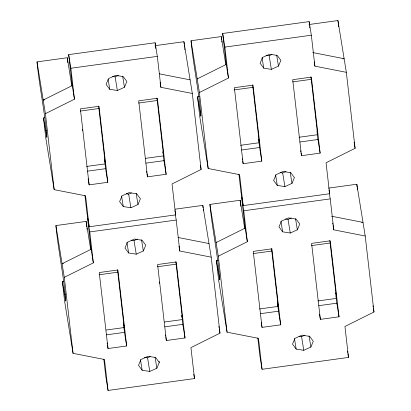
<?xml version="1.0" encoding="UTF-8"?>
<svg xmlns="http://www.w3.org/2000/svg" width="411" height="411" viewBox="0 0 411 411"><rect width="100%" height="100%" fill="white"/><g stroke="black" fill="none" stroke-linecap="round" stroke-linejoin="round"><path stroke-width="0.62" d="M124.451 87.276L126.876 81.512L123.213 76.58L115.609 75.372L108.519 78.599L106.089 84.368L109.752 89.295L117.356 90.502L124.451 87.276L122.648 76.143M137.978 204.539L140.408 198.77L136.745 193.838L129.141 192.631L122.046 195.857L119.622 201.626L123.279 206.558L130.883 207.766L137.978 204.539L136.175 193.401M143.336 250.962L145.761 245.192L142.098 240.26L134.495 239.053L127.405 242.279L124.975 248.049L128.638 252.981L136.241 254.188L143.336 250.962L141.533 239.824M278.453 66.125L280.883 60.355L277.22 55.423L269.616 54.216L262.521 57.442L260.096 63.212L263.754 68.144L271.363 69.351L278.453 66.125L276.649 54.987M159.288 362.451L155.63 357.524L148.027 356.316L140.932 359.543L138.507 365.307L142.165 370.239L149.768 371.446L156.863 368.22L159.288 362.451L159.088 361.212M291.985 183.383L294.41 177.614L290.747 172.687L283.143 171.479L276.053 174.701L273.623 180.47L277.286 185.402L284.89 186.609L291.985 183.383L290.181 172.245M297.338 229.806L299.768 224.036L296.105 219.104L288.501 217.902L281.407 221.123L278.982 226.893L282.64 231.825L290.248 233.032L297.338 229.806L295.535 218.667M310.87 347.064L313.295 341.3L309.632 336.368L302.028 335.16L294.939 338.387L292.509 344.151L296.172 349.083L303.775 350.29L310.87 347.064L309.067 335.926M84.923 195.472L86.962 213.155L89.166 226.769L175.62 214.891L172.05 183.943L201.092 169.476L192.322 93.482L160.901 87.317L157.326 56.369L155.122 42.754L68.673 54.632L72.244 85.58L43.201 100.048L44.46 99.878M89.166 226.769L85.596 195.821L54.175 189.656L45.405 113.662L74.448 99.19L70.877 68.247L68.673 54.632M197.203 78.897L226.25 64.424L222.68 33.476L309.129 21.603L311.333 35.212L314.903 66.161L346.329 72.326L355.094 148.32L326.051 162.787L329.622 193.735L243.173 205.613L240.969 191.999L238.93 174.315M243.173 205.613L239.603 174.665L208.177 168.5L199.407 92.506L228.454 78.039L224.884 47.09L222.68 33.476M175.107 209.194L202.823 205.387L211.208 257.163L219.977 333.157L190.935 347.624L194.506 378.572L108.052 390.45L104.481 359.502L73.06 353.337L64.291 277.343L93.333 262.876L89.762 231.927L87.558 218.313L91.129 249.261L62.087 263.734L63.345 263.559M216.088 242.577L245.136 228.105L241.565 197.157L243.769 210.771L247.34 241.719L218.292 256.187L227.062 332.186L258.488 338.345L262.059 369.294L348.507 357.421L344.937 326.473L373.979 312L365.215 236.006L356.825 184.231L328.481 188.125M112.619 76.487L115.152 76.893L118.425 75.403M265.989 55.233L269.154 55.737L271.887 54.493M126.146 193.751L128.679 194.151L131.407 192.913M131.499 240.173L134.037 240.574L137.31 239.084M280.148 172.594L282.686 172.995L285.958 171.505M285.506 219.017L288.039 219.417L291.317 217.928M144.4 357.329L147.564 357.832L150.292 356.594M299.033 336.275L301.571 336.676L304.844 335.191M44.748 117.767L43.484 117.936L46.885 137.402C44.984 112.08 39.399 87.158 37.021 61.886L67.255 57.735L71.812 85.889M154.962 45.683L183.938 41.706L192.322 93.482M199.381 96.523L197.491 96.78L200.892 116.246C198.986 90.923 193.406 66.007 191.023 40.73L221.257 36.579L225.819 64.733M308.969 24.532L337.94 20.55L346.329 72.326M70.877 68.247L157.326 56.369M224.884 47.09L311.333 35.212M342.861 58.886L344.125 58.711L312.699 52.551M80.243 111.073L98.902 108.509L105.288 163.871L86.629 166.434M138.584 103.058L157.243 100.495L163.629 155.856L145.592 158.338M234.244 89.917L252.904 87.353L259.295 142.72L240.635 145.283M292.586 81.902L311.245 79.338L317.636 134.705L298.977 137.269M45.544 130.657L46.808 130.487M87.548 171.156L105.586 168.68L107.79 182.294L89.13 184.852L88.129 178.667M145.89 163.141L163.927 160.665L166.131 174.279L147.472 176.838L146.974 173.745M241.555 150L259.593 147.523L261.797 161.138L243.137 163.701L242.737 161.225M299.896 141.99L317.934 139.509L320.138 153.123L301.479 155.687L301.078 153.211M63.633 281.448L62.369 281.617L65.77 301.083C63.869 275.76 58.285 250.844 55.906 225.567L86.14 221.416L90.697 249.569M218.267 260.204L216.376 260.466L219.777 279.927C217.871 254.609 212.292 229.687 209.908 204.416L240.142 200.26L244.704 228.413M89.762 231.927L176.211 220.049L179.782 250.998L211.208 257.163M243.769 210.771L330.218 198.893L333.789 229.841L365.215 236.006M361.747 222.567L363.011 222.397L331.585 216.232M99.128 274.753L117.787 272.19L124.173 327.557L106.136 330.033M157.47 266.739L176.129 264.175L182.515 319.542L164.477 322.019M253.13 253.602L271.789 251.039L278.18 306.401L259.516 308.964M311.471 245.588L330.131 243.024L336.522 298.386L317.862 300.95M64.429 294.343L65.693 294.168M106.434 334.837L124.471 332.36L126.675 345.975L108.016 348.538L107.512 345.446M164.775 326.827L182.813 324.346L185.017 337.96L166.357 340.524L165.859 337.431M260.44 313.685L278.478 311.204L280.682 324.818L262.023 327.382L261.221 322.43M318.782 305.671L336.82 303.19L339.024 316.804L320.364 319.368L319.563 314.415M159.324 73.826L190.118 79.868M178.21 237.512L209.004 243.548M354.092 142.134L354.292 143.372M354.493 144.605L355.094 148.32M372.977 305.815L373.178 307.053M373.378 308.291L373.979 312M314.204 61.83L314.903 66.161M310.85 76.893L311.245 79.338M329.021 190.026L329.622 193.735M329.314 193.329L330.218 198.893M332.684 223.039L332.884 224.278M333.085 225.511L333.789 229.841M317.04 131.032L317.636 134.705M329.735 240.574L330.131 243.024M347.506 351.23L347.706 352.468M347.906 353.707L348.507 357.421M335.828 294.101L335.628 292.873L335.766 294.091M336.023 295.324L336.522 298.386M300.677 150.734L300.878 151.972M269.154 55.737L271.363 69.351M282.686 172.995L284.89 186.609M262.054 57.622L263.754 68.144M288.039 219.417L290.248 233.032M275.581 174.886L277.286 185.402M301.571 336.676L303.775 350.29M280.939 221.308L282.64 231.825M294.466 338.566L296.172 349.083M252.508 84.907L252.904 87.353M258.699 139.046L259.295 142.72M271.394 248.588L271.789 251.039M278.18 306.401L277.286 300.888L277.425 302.106M242.336 158.749L242.536 159.987M226.25 64.424L228.454 78.039M245.136 228.105L247.34 241.719M262.059 369.294L259.855 355.685L257.81 337.996M191.023 40.73L199.407 92.506M208.177 168.5L199.792 116.729L197.491 96.78M209.908 204.416L218.292 256.187M200.388 165.145L201.092 169.476M227.062 332.186L218.678 280.41L216.376 260.466M218.873 326.349L219.073 327.588M219.274 328.826L219.977 333.157M160.095 82.37L160.901 87.317M156.848 98.049L157.243 100.495M174.916 210.56L175.62 214.891M175.312 214.48L176.211 220.049M178.98 246.05L179.782 250.998M162.936 151.572L163.629 155.856M175.733 261.73L176.129 264.175M193.802 374.241L194.506 378.572M181.821 315.258L182.515 319.542M146.573 171.274L146.773 172.507M165.458 334.955L165.659 336.193M115.152 76.893L117.356 90.502M128.679 194.151L130.883 207.766M155.06 357.082L156.863 368.22M108.15 79.4L109.752 89.295M134.037 240.574L136.241 254.188M121.579 196.037L123.279 206.558M147.564 357.832L149.768 371.446M126.932 242.459L128.638 252.981M140.464 359.723L142.165 370.239M98.506 106.059L98.902 108.509M104.594 159.586L105.288 163.871M117.387 269.744L117.787 272.19M123.48 323.272L124.173 327.557M72.244 85.58L74.448 99.19M107.112 342.969L107.312 344.207M91.129 249.261L93.333 262.876M108.052 390.45L105.848 376.836L103.808 359.152M37.021 61.886L45.405 113.662M54.175 189.656L45.785 137.88L43.484 117.936M55.906 225.567L64.291 277.343M73.06 353.337L64.671 301.566L62.369 281.617M337.94 20.55L338.659 26.782M356.825 184.231L357.185 187.349M357.329 188.592L357.472 189.841M309.129 21.603L309.565 25.39M309.709 26.653L309.858 27.917M320.138 153.123L311.368 77.129L292.709 79.688L301.479 155.687M339.024 316.804L330.254 240.81L311.595 243.374L320.364 319.368M317.092 132.229L317.934 139.509M335.977 295.91L336.82 303.19M261.797 161.138L253.027 85.139L234.368 87.702L243.137 163.701M280.682 324.818L271.912 248.825L253.253 251.388L262.023 327.382M258.75 140.243L258.889 141.456M259.033 142.668L259.593 147.523M277.636 303.924L278.478 311.204M221.257 36.579L221.611 39.641M221.755 40.869L221.894 42.092M240.142 200.26L240.851 206.389M183.938 41.706L184.226 44.198M184.369 45.446L184.585 47.316M184.729 48.56L184.873 49.808M202.823 205.387L203.111 207.879M203.255 209.127L203.399 210.375M155.122 42.754L155.779 48.441M166.131 174.279L157.367 98.28L138.707 100.844L147.472 176.838M185.017 337.96L176.252 261.966L157.588 264.525L166.357 340.524M162.946 152.168L163.157 153.991M163.367 155.81L163.927 160.665M181.832 315.853L182.042 317.672M182.253 319.491L182.813 324.346M159.232 282.013L159.376 283.287M107.79 182.294L99.025 106.295L80.361 108.858L89.13 184.852M126.675 345.975L117.906 269.981L99.246 272.539L108.016 348.538M104.605 160.182L104.815 162.006M105.026 163.825L105.586 168.68M123.49 323.868L123.701 325.687M123.911 327.505L124.471 332.36M82.37 129.527L82.519 130.801M67.255 57.735L67.82 62.636M86.14 221.416L86.772 226.929M86.916 228.156L87.055 229.384"/></g></svg>
